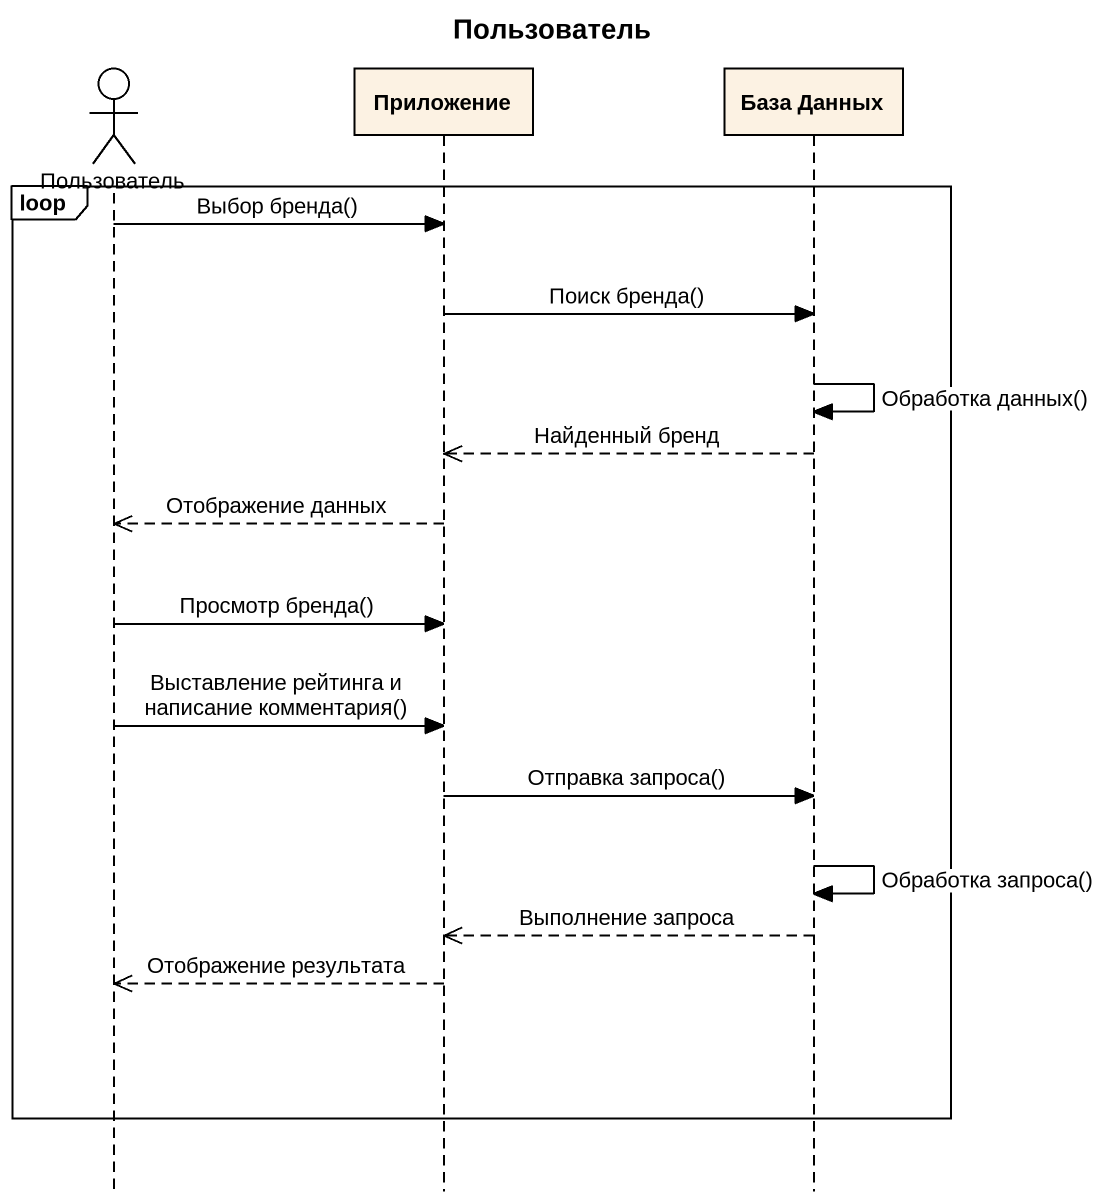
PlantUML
@startuml
title Пользователь
hide footbox
actor Пользователь
participant Приложение
participant "База Данных" as База_Данных

loop
  Пользователь -> Приложение : Выбор бренда()
  Приложение -> База_Данных : Поиск бренда()
  База_Данных -> База_Данных : Обработка данных()
  База_Данных -->> Приложение : Найденный бренд
  Приложение -->> Пользователь : Отображение данных
  Пользователь -> Приложение : Просмотр бренда()
  Пользователь -> Приложение : Выставление рейтинга и написание комментария()
  Приложение -> База_Данных : Отправка запроса()
  База_Данных -> База_Данных : Обработка запроса()
  База_Данных -->> Приложение : Выполнение запроса
  Приложение -->> Пользователь : Отображение результата
end
@enduml
